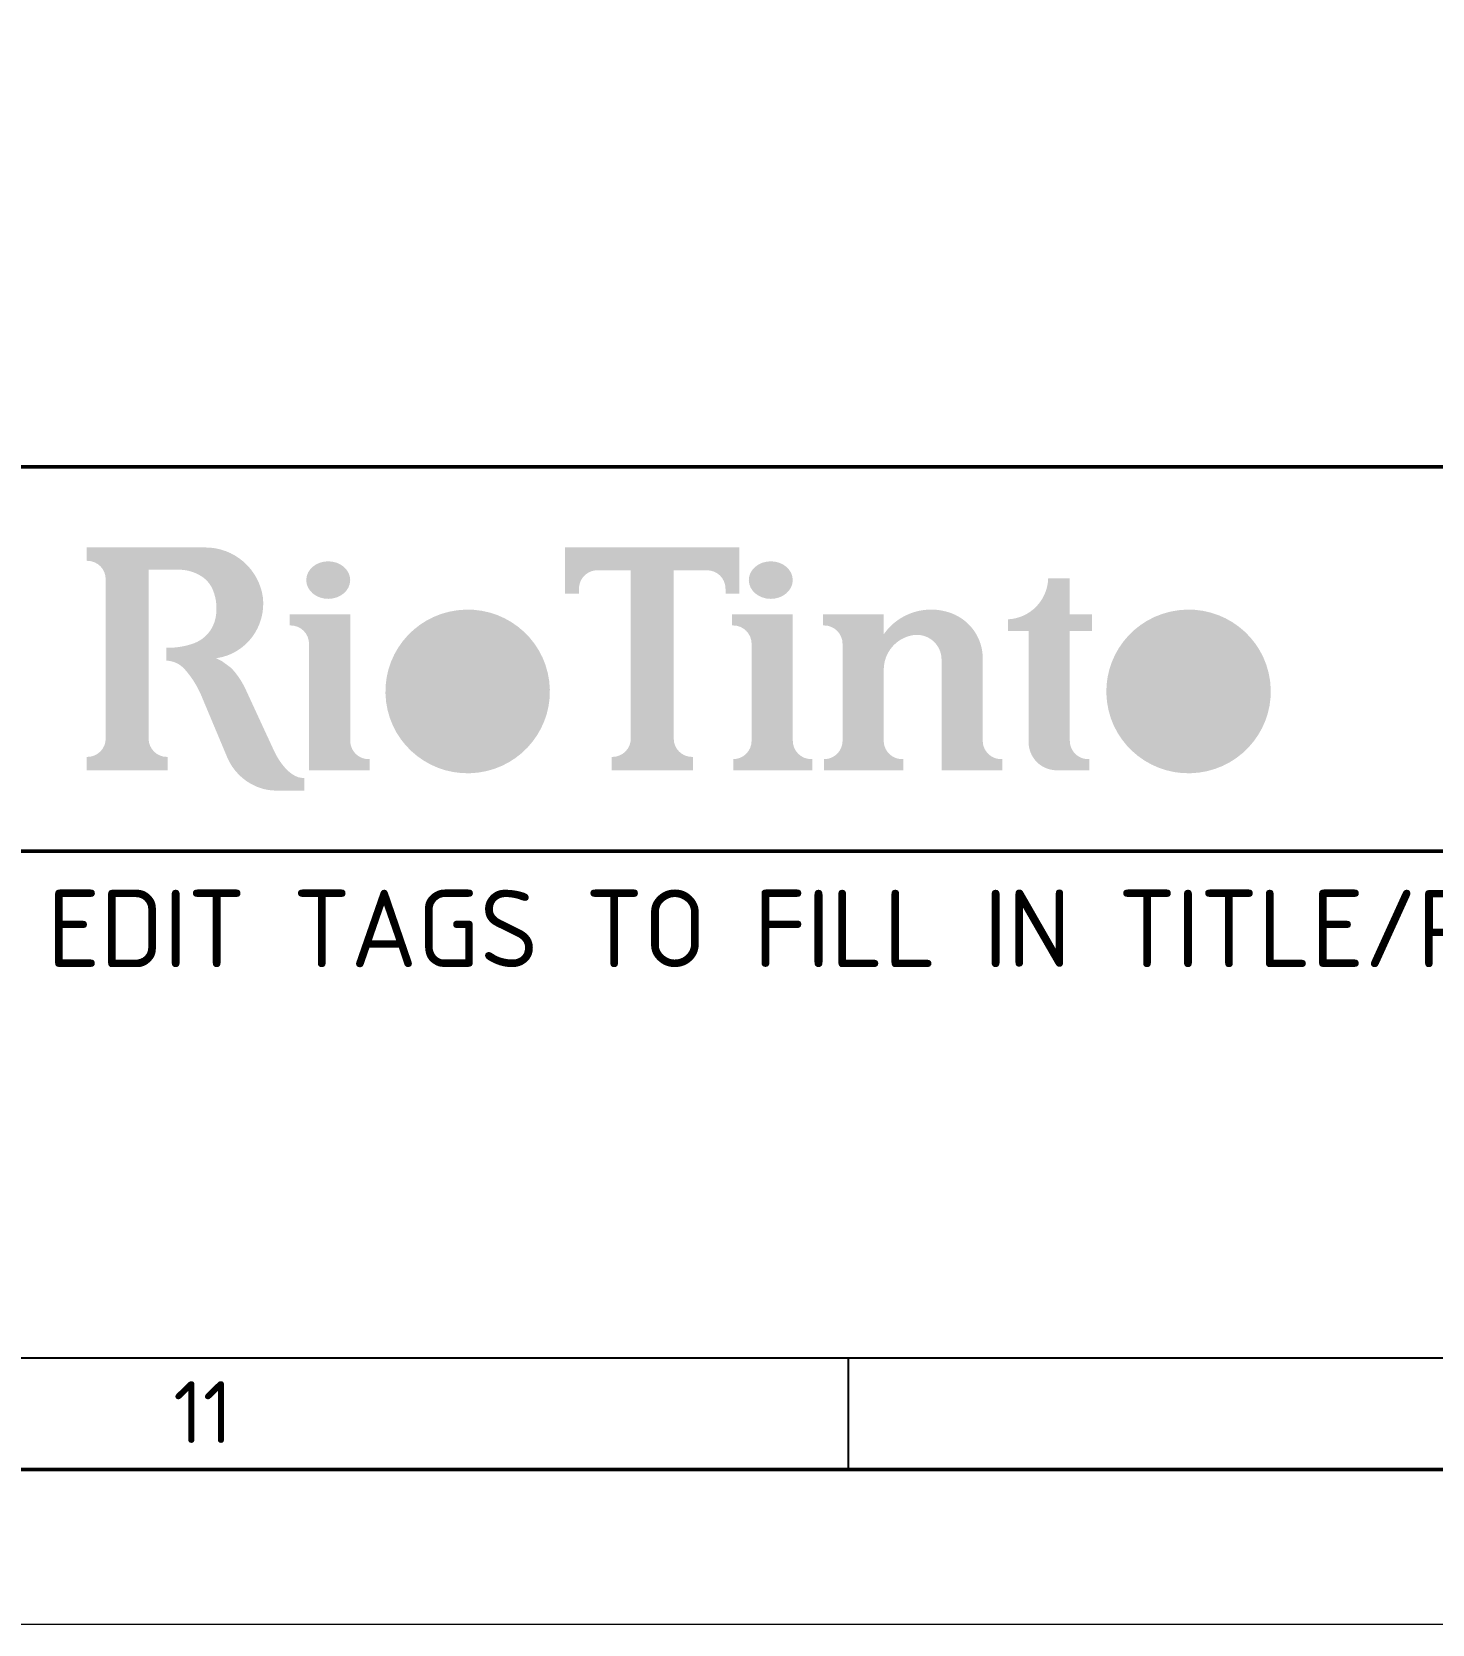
# Paper-space layout 'A2' of a CAD drawing. Header units: millimetres. Extents: x 0 to 594, y 0 to 420.
# Drawn here: x 437.5 to 482.7, y 0 to 51.5 of the extents above; entities that cross this region are included whole.
import ezdxf
from ezdxf.enums import TextEntityAlignment as Align

# ---------------------------------------------------------------- set-up
doc = ezdxf.new("R2010")
doc.units = ezdxf.units.MM
doc.header["$MEASUREMENT"] = 0
doc.layers.add('G_Border', color=7, linetype='Continuous', lineweight=18)
doc.styles.add('Style-ISO3098B', font='ISO3098B.shx')
doc.linetypes.add('Optic Underground', pattern='A,-118.1102362204724,216.5354330708661,-118.1102362204724,216.5354330708661,-216.5354330708661,[1,dgnlstyle.shx,S=1.562304711911011,R=0,X=0,Y=0],-98.42519685039369', length=984.251968503937)

# ---------------------------------------------------------------- blocks, each defined once
blk = doc.blocks.new('RTA2')
at = {"layer": 'G_Border', "linetype": 'Continuous', "lineweight": 50, "extrusion": (0, 0, -1)}
h = blk.add_hatch(color=230, dxfattribs=at)
edge = h.paths.add_edge_path()
edge.add_line((-439.24, 34.79), (-443.0808486797902, 34.79))
edge.add_arc((-443.0808486797902, 32.91258230974014), 1.877417690259861, 90.00000000000061, 171.578664458457)
edge.add_ellipse((-443.1902475002451, 32.98156585300973), major_axis=(0.2379734133435599, 1.770964936510216), ratio=0.9848794287934535, start_angle=90.91815270923263, end_angle=180)
edge.add_line((-443.4282209135886, 31.21060091649951), (-443.6046951370668, 31.12423469621164))
edge.add_ellipse((-443.8025647958032, 29.92143657683884), major_axis=(0.5700864750362872, 1.234582175237884), ratio=0.474147875595414, start_angle=30.22773428812369, end_angle=90)
edge.add_line((-444.3879393114403, 30.19174186788298), (-445.3002877797207, 28.21595537606539))
edge.add_ellipse((-445.8565140578581, 28.47280103979352), major_axis=(-0.5094183583158117, -1.103198992531039), ratio=0.5041939685434071, start_angle=13.106070477327421, end_angle=90, ccw=False)
edge.add_line((-446.2265361633205, 27.34009732209085), (-446.2765587521482, 27.34009732209085))
edge.add_line((-446.2765587521484, 27.34009732209085), (-446.2765587521482, 26.93488454379577))
edge.add_line((-446.2765587521482, 26.93488454379577), (-445.3712164553346, 26.93488454379577))
edge.add_arc((-445.3712164553345, 28.59009068665166), 1.655206142855882, 269.9999999999978, 293.8892185634298)
edge.add_arc((-445.4180217304713, 28.69576647425994), 1.77078341513404, 293.8892185634298, 337.2442445214399)
edge.add_line((-443.7850723403475, 28.01082108037219), (-442.9409662630209, 30.02321890240442))
edge.add_arc((-440.1136874736904, 28.80757522072183), 3.077546898653696, 138.0822184304849, 156.7337694460291, ccw=False)
edge.add_arc((-441.8023474869029, 30.32366943521788), 0.8081605702708407, 90.83812571439978, 138.0822184304848, ccw=False)
edge.add_line((-441.8141688811682, 31.13174354195445), (-441.8141688811682, 31.54971817945012))
edge.add_line((-441.8141688811682, 31.54971817945012), (-441.9613351561021, 31.54971817945012))
edge.add_arc((-441.8835840214902, 33.98778837145321), 2.43930963595593, 250.5052163634112, 268.1734313394782, ccw=False)
edge.add_arc((-442.3304738181121, 32.72544528602503), 1.100197782654232, 191.3858078027486, 250.50521636341028, ccw=False)
edge.add_arc((-441.8607675100058, 32.82003360113571), 1.579333426527982, 157.9547192591685, 191.3858071247187, ccw=False)
edge.add_arc((-442.4440464543623, 33.05622998674926), 0.950045686693206, 123.4436525449249, 157.9547199883758, ccw=False)
edge.add_arc((-442.2319358127901, 32.73507999047673), 1.334920009523294, 90.00001059520798, 123.44365254492479, ccw=False)
edge.add_line((-442.2319360596452, 34.07), (-441.2456074478093, 34.07))
edge.add_line((-441.2456074478093, 34.07), (-441.2456074478092, 28.616))
edge.add_arc((-441.8396074478092, 28.616), 0.594, 270, 360, ccw=False)
edge.add_line((-441.8396074478092, 28.02200000000001), (-441.8652148956183, 28.02200000000001))
edge.add_line((-441.8652148956183, 28.02200000000001), (-441.8652148956183, 27.59))
edge.add_line((-441.8652148956183, 27.59), (-439.24, 27.59))
edge.add_line((-439.24, 27.59), (-439.24, 28.02200000000001))
edge.add_line((-439.24, 28.02200000000001), (-439.2656074478091, 28.02200000000001))
edge.add_arc((-439.2656074478091, 28.616), 0.594, 180, 270, ccw=False)
edge.add_line((-439.8596074478091, 28.616), (-439.8596074478092, 33.764))
edge.add_arc((-439.2656074478092, 33.764), 0.594, 90, 180, ccw=False)
edge.add_line((-439.2656074478092, 34.35800000000001), (-439.24, 34.35800000000001))
edge.add_line((-439.24, 34.35800000000001), (-439.24, 34.79))
at = {"layer": 'G_Border', "linetype": 'Continuous', "lineweight": 50}
for points in [[(460.3378489890329, 34.79), (454.703848989033, 34.79), (454.703848989033, 33.296), (455.153848989033, 33.296), (455.153848989033, 33.458, -0.414213562373095), (455.7478489890331, 34.052), (456.8278489890329, 34.052), (456.827848989033, 28.616, -0.414213562373095), (456.233848989033, 28.02200000000001), (456.2082415412239, 28.02200000000001), (456.2082415412239, 27.59), (458.8334564368421, 27.59), (458.8334564368421, 28.02200000000001), (458.8078489890329, 28.02200000000001, -0.414213562373095), (458.213848989033, 28.616), (458.213848989033, 34.052), (459.293848989033, 34.052, -0.414213562373095), (459.8878489890329, 33.458), (459.8878489890329, 33.296), (460.3378489890329, 33.296)], [(447.7620663166442, 32.63), (445.8000663166442, 32.63), (445.8000663166442, 32.27), (445.8360663166442, 32.27, -0.414213562373095), (446.4300663166443, 31.67600000000001), (446.4300663166443, 27.59), (448.3920663166442, 27.59), (448.3920663166442, 27.95), (448.3560663166442, 27.95, -0.414213562373095), (447.7620663166442, 28.544)]]:
    blk.add_hatch(color=230, dxfattribs=at).paths.add_polyline_path(points)
h = blk.add_hatch(color=230, dxfattribs=at)
edge = h.paths.add_edge_path()
edge.add_ellipse((447.049888824717, 33.73537612927888), major_axis=(0.7100844814500571, 0.002028812804145447), ratio=0.8542996440839783, start_angle=0, end_angle=360)
h = blk.add_hatch(color=230, dxfattribs=at)
edge = h.paths.add_edge_path()
edge.add_ellipse((461.3507095348687, 33.73537612927888), major_axis=(0.7100844814500571, 0.002028812804145447), ratio=0.8542996440839783, start_angle=0, end_angle=360)
at = {"layer": 'G_Border', "linetype": 'Continuous', "lineweight": 50, "extrusion": (0, 0, -1)}
for points in [[(-469.015943678333, 32.46807647176097, -0.3923043261708608), (-470.3143070752618, 33.78934266772301), (-471.013943678333, 33.78934266772301), (-471.013943678333, 32.63), (-471.733943678333, 32.63), (-471.733943678333, 32.09), (-471.013943678333, 32.09), (-471.013943678333, 28.544, -0.414213562373095), (-471.607943678333, 27.95), (-471.643943678333, 27.95), (-471.643943678333, 27.59), (-470.5907547105487, 27.58999999999998, 0.4142135623730883), (-469.681943678333, 28.49881103221558), (-469.681943678333, 32.09), (-469.015943678333, 32.09)], [(-463.0394506325277, 32.63), (-465.0014506325278, 32.63), (-465.0014506325277, 31.98673145814578, 0.342627732839414), (-467.1920415062934, 32.66287418201515, 0.3120756304735078), (-468.2006446548299, 31.20429480267614), (-468.2006446548299, 28.544, -0.414213562373095), (-468.7946446548299, 27.95), (-468.8306446548299, 27.95), (-468.8306446548299, 27.59), (-466.8686446548299, 27.59), (-466.8686446548299, 31.16882990461245, -0.4676522133068243), (-465.9297579388804, 31.95312375769124, -0.3627206665122539), (-465.0014506325278, 30.84183697421007), (-465.0014506325278, 28.544, -0.414213562373095), (-465.5954506325278, 27.95), (-465.6314506325278, 27.95), (-465.6314506325278, 27.59), (-463.0754506325276, 27.59), (-463.0754506325277, 27.95, -0.414213562373095), (-463.6694506325279, 28.544), (-463.6694506325279, 31.67600000000001, -0.414213562373095), (-463.0754506325277, 32.27), (-463.0394506325277, 32.27)], [(-460.1008870267959, 32.63), (-462.062887026796, 32.63), (-462.062887026796, 28.544, -0.414213562373095), (-462.656887026796, 27.95), (-462.692887026796, 27.95), (-462.692887026796, 27.59), (-460.1368870267959, 27.59), (-460.1368870267959, 27.95, -0.414213562373095), (-460.7308870267959, 28.544), (-460.7308870267959, 31.67600000000001, -0.414213562373095), (-460.1368870267959, 32.27), (-460.1008870267959, 32.27)]]:
    blk.add_hatch(color=230, dxfattribs=at).paths.add_polyline_path(points)
at = {"layer": 'G_Border', "linetype": 'Continuous', "lineweight": 50}
h = blk.add_hatch(color=230, dxfattribs=at)
edge = h.paths.add_edge_path()
edge.add_ellipse((451.5556514120661, 30.13740627919643), major_axis=(2.653318243701582, 0.136724933652902), ratio=0.9952663458727441, start_angle=274.3631028347082, end_angle=634.2848390038803)
edge.add_line((451.8895910920218, 27.51424439211152), (451.8895910920218, 28.11155936921926))
edge.add_ellipse((451.5471061037127, 30.12886097084311), major_axis=(0.3460849883089048, -2.016692771380265), ratio=0.6071306263519742, start_angle=-7.958078640513122e-13, end_angle=359.831607198802, ccw=False)
edge.add_line((451.8931910920217, 28.11216819946284), (451.8931910920217, 27.51470258769947))
h = blk.add_hatch(color=230, dxfattribs=at)
edge = h.paths.add_edge_path()
edge.add_ellipse((474.8506926136606, 30.13740627919643), major_axis=(2.653318243701582, 0.136724933652902), ratio=0.9952663458727441, start_angle=274.3631028347082, end_angle=634.2848390038803)
edge.add_line((475.1846322936161, 27.51424439211152), (475.1846322936161, 28.11155936921926))
edge.add_ellipse((474.8421473053073, 30.12886097084311), major_axis=(0.3460849883089048, -2.016692771380265), ratio=0.6071306263519742, start_angle=-7.958078640513122e-13, end_angle=359.831607198802, ccw=False)
edge.add_line((475.1882322936162, 28.11216819946284), (475.1882322936162, 27.51470258769947))
at = {"layer": 'G_Border', "color": 30, "linetype": 'Continuous', "lineweight": 50}
for p, q in [((585.4, 37.4), (8.6, 37.4)), ((436.72, 24.98), (585.4, 24.98))]:
    blk.add_line(p, q, dxfattribs=at)
at = {"layer": 'G_Border', "color": 230, "linetype": 'Continuous', "lineweight": 25}
blk.add_line((463.8571428399999, 5), (463.8571428399999, 8.6), dxfattribs=at)
at = {"layer": 'G_Border', "color": 7, "linetype": 'Continuous', "lineweight": 18}
blk.add_3dface([(0, 0), (594, 0), (594, 420), (0, 419.9999999999999)], dxfattribs=at)
at = {"layer": 'G_Border', "color": 30, "linetype": 'Continuous', "lineweight": 50}
blk.add_3dface([(5, 5), (589, 5), (589, 415), (5, 415)], dxfattribs=at)
at = {"layer": 'G_Border', "color": 230, "linetype": 'Continuous', "lineweight": 25}
blk.add_3dface([(8.6, 8.6), (585.4, 8.6), (585.4, 411.4000000000001), (8.6, 411.4)], dxfattribs=at)
at = {"layer": 'G_Border', "color": 7, "linetype": 'Continuous', "lineweight": 25, "style": 'Style-ISO3098B'}
blk.add_text('11', height=2, dxfattribs=at).set_placement((442.9999999849999, 6.850000000000001), align=Align.MIDDLE_CENTER)
for tag, height, p in [('110 Ref1', 1.8, (16.7, 36.5)), ('026 Rev1', 1.8, (98.50071999999997, 36.5)), ('027 By1', 1.8, (104.26072, 36.5)), ('028 Date1', 1.8, (112.90072, 36.5)), ('029 Description1', 1.8, (128.02072, 36.5)), ('030 Ckd1', 1.8, (207.22072, 36.5)), ('031 App1', 1.8, (214.42072, 36.5)), ('068 Rev8', 1.8, (225.22072, 36.5)), ('069 By8', 1.8, (230.98072, 36.5)), ('070 Date8', 1.8, (239.62072, 36.5)), ('071 Description8', 1.8, (254.74072, 36.5)), ('072 Ckd8', 1.8, (333.94072, 36.5)), ('073 App8', 1.8, (341.14072, 36.5)), ('009 Drawn', 1.8, (399.4600000000001, 36.5)), ('010 Drawn Date', 1.8, (421.06, 36.5)), ('111 Ref2', 1.8, (16.7, 32.9)), ('032 Rev2', 1.8, (98.50071999999997, 32.9)), ('033 By2', 1.8, (104.26072, 32.9)), ('034 Date2', 1.8, (112.90072, 32.9)), ('035 Description2', 1.8, (128.02072, 32.9)), ('036 Ckd2', 1.8, (207.22072, 32.9)), ('037 App2', 1.8, (214.42072, 32.9)), ('074 Rev9', 1.8, (225.22072, 32.9)), ('075 By9', 1.8, (230.98072, 32.9)), ('076 Date9', 1.8, (239.62072, 32.9)), ('077 Description9', 1.8, (254.74072, 32.9)), ('078 Ckd9', 1.8, (333.94072, 32.9)), ('079 App9', 1.8, (341.14072, 32.9)), ('011 Traced', 1.8, (399.4600000000001, 32.9)), ('012 Traced Date', 1.8, (421.06, 32.9)), ('112 Ref3', 1.8, (16.7, 29.3)), ('038 Rev3', 1.8, (98.50071999999997, 29.3)), ('039 By3', 1.8, (104.26072, 29.3)), ('040 Date3', 1.8, (112.90072, 29.3)), ('041 Description3', 1.8, (128.02072, 29.3)), ('042 Ckd3', 1.8, (207.22072, 29.3)), ('043 App3', 1.8, (214.42072, 29.3)), ('080 Rev10', 1.8, (225.22072, 29.3)), ('081 By10', 1.8, (230.98072, 29.3)), ('082 Date10', 1.8, (239.62072, 29.3)), ('083 Description10', 1.8, (254.74072, 29.3)), ('084 Ckd10', 1.8, (333.94072, 29.3)), ('085 App10', 1.8, (341.14072, 29.3)), ('013 Checked', 1.8, (399.4600000000001, 29.3)), ('014 Checked Date', 1.8, (421.06, 29.3)), ('113 Ref4', 1.8, (16.7, 25.7)), ('044 Rev4', 1.8, (98.50071999999997, 25.7)), ('045 By4', 1.8, (104.26072, 25.7)), ('046 Date4', 1.8, (112.90072, 25.7)), ('047 Description4', 1.8, (128.02072, 25.7)), ('048 Ckd4', 1.8, (207.22072, 25.7)), ('049 App4', 1.8, (214.42072, 25.7)), ('086 Rev11', 1.8, (225.22072, 25.7)), ('087 By11', 1.8, (230.98072, 25.7)), ('088 Date11', 1.8, (239.62072, 25.7)), ('089 Description11', 1.8, (254.74072, 25.7)), ('090 Ckd11', 1.8, (333.94072, 25.7)), ('091 App11', 1.8, (341.14072, 25.7)), ('015 Supt Draft', 1.8, (399.4600000000001, 25.7)), ('016 Supt Draft Date', 1.8, (421.06, 25.7)), ('005 Scale', 1.8, (549.9499996490808, 24.08000000000001)), ('114 Ref5', 1.8, (16.7, 22.1)), ('050 Rev5', 1.8, (98.50071999999997, 22.1)), ('051 By5', 1.8, (104.26072, 22.1)), ('052 Date5', 1.8, (112.90072, 22.1)), ('053 Description5', 1.8, (128.02072, 22.1)), ('054 Ckd5', 1.8, (207.22072, 22.1)), ('055 App5', 1.8, (214.42072, 22.1)), ('092 Rev12', 1.8, (225.22072, 22.1)), ('093 By12', 1.8, (230.98072, 22.1)), ('094 Date12', 1.8, (239.62072, 22.1)), ('095 Description12', 1.8, (254.74072, 22.1)), ('096 Ckd12', 1.8, (333.94072, 22.1)), ('097 App12', 1.8, (341.14072, 22.1)), ('017 Proj Eng', 1.8, (399.4600000000001, 22.1)), ('018 Proj Eng Date', 1.8, (421.06, 22.1)), ('002 Title Line 2', 2.5, (437.97, 19.98)), ('115 Ref6', 1.8, (16.7, 18.5)), ('056 Rev6', 1.8, (98.50071999999997, 18.5)), ('057 By6', 1.8, (104.26072, 18.5)), ('058 Date6', 1.8, (112.90072, 18.5)), ('059 Description6', 1.8, (128.02072, 18.5)), ('060 Ckd6', 1.8, (207.22072, 18.5)), ('061 App6', 1.8, (214.42072, 18.5)), ('098 Rev13', 1.8, (225.22072, 18.5)), ('099 By13', 1.8, (230.98072, 18.5)), ('100 Date13', 1.8, (239.62072, 18.5)), ('101 Description13', 1.8, (254.74072, 18.5)), ('102 Ckd13', 1.8, (333.94072, 18.5)), ('103 App13', 1.8, (341.14072, 18.5)), ('019 Approved', 1.8, (399.4600000000001, 18.5)), ('020 Approved Date', 1.8, (421.06, 18.5)), ('003 Title Line 3', 2.5, (437.97, 16.23)), ('116 Ref7', 1.8, (16.7, 14.9)), ('062 Rev7', 1.8, (98.50071999999997, 14.9)), ('063 By7', 1.8, (104.26072, 14.9)), ('064 Date7', 1.8, (112.90072, 14.9)), ('065 Description7', 1.8, (128.02072, 14.9)), ('066 Ckd7', 1.8, (207.22072, 14.9)), ('067 App7', 1.8, (214.42072, 14.9)), ('104 Rev14', 1.8, (225.22072, 14.9)), ('105 By14', 1.8, (230.98072, 14.9)), ('106 Date14', 1.8, (239.62072, 14.9)), ('107 Description14', 1.8, (254.74072, 14.9)), ('108 Ckd14', 1.8, (333.94072, 14.9)), ('109 App14', 1.8, (341.14072, 14.9)), ('021 App for Const', 1.8, (399.4600000000001, 14.9)), ('022 App for Const Date', 1.8, (421.06, 14.9)), ('004 Title Line 4', 2.5, (437.97, 12.48)), ('117 Ref8', 1.8, (16.7, 11.3)), ('023 Blank Person Title', 1.8, (377.14, 11.3)), ('024 Blank Person Name', 1.8, (399.4600000000001, 11.3)), ('025 Blank Person Date', 1.8, (421.06, 11.3))]:
    blk.add_attdef(tag, text='', height=height, dxfattribs=at).set_placement(p, align=Align.TOP_LEFT)
at = {"layer": 'G_Border', "color": 7, "linetype": 'Continuous', "lineweight": 25, "style": 'Style-ISO3098B', "flags": 8}
blk.add_attdef('001 Title Line 1', text='', height=2.5, dxfattribs=at).set_placement((437.97, 23.73), align=Align.TOP_LEFT)
at = {"layer": 'G_Border', "color": 7, "linetype": 'Continuous', "lineweight": 35, "style": 'Style-ISO3098B', "width": 0.8000000000000003}
for tag, p in [('006 Drawing Number', (540.94, 16.93)), ('007 Title Rev', (578.88, 16.93))]:
    blk.add_attdef(tag, text='', height=3.5, dxfattribs=at).set_placement(p, align=Align.TOP_LEFT)
at = {"layer": 'G_Border', "color": 7, "linetype": 'Continuous', "lineweight": 25, "style": 'Style-ISO3098B'}
blk.add_attdef('008 Project Number', (0, 0), '', height=1.8, dxfattribs=at)

psp = doc.layouts.new('A2')

# ---------------------------------------------------------------- block references
at = {"linetype": 'Optic Underground'}
ref = psp.add_blockref('RTA2', (0, 0), dxfattribs=at)
ref.add_attrib('001 Title Line 1', 'EDIT TAGS TO FILL IN TITLE/REV/REF INFORMATION', dxfattribs={"layer": 'G_Border', "color": 7, "linetype": 'Continuous', "lineweight": 25, "height": 2.5, "style": 'Style-ISO3098B'}).set_placement((437.97, 23.73), align=Align.TOP_LEFT)

doc.saveas('drawing.dxf')
